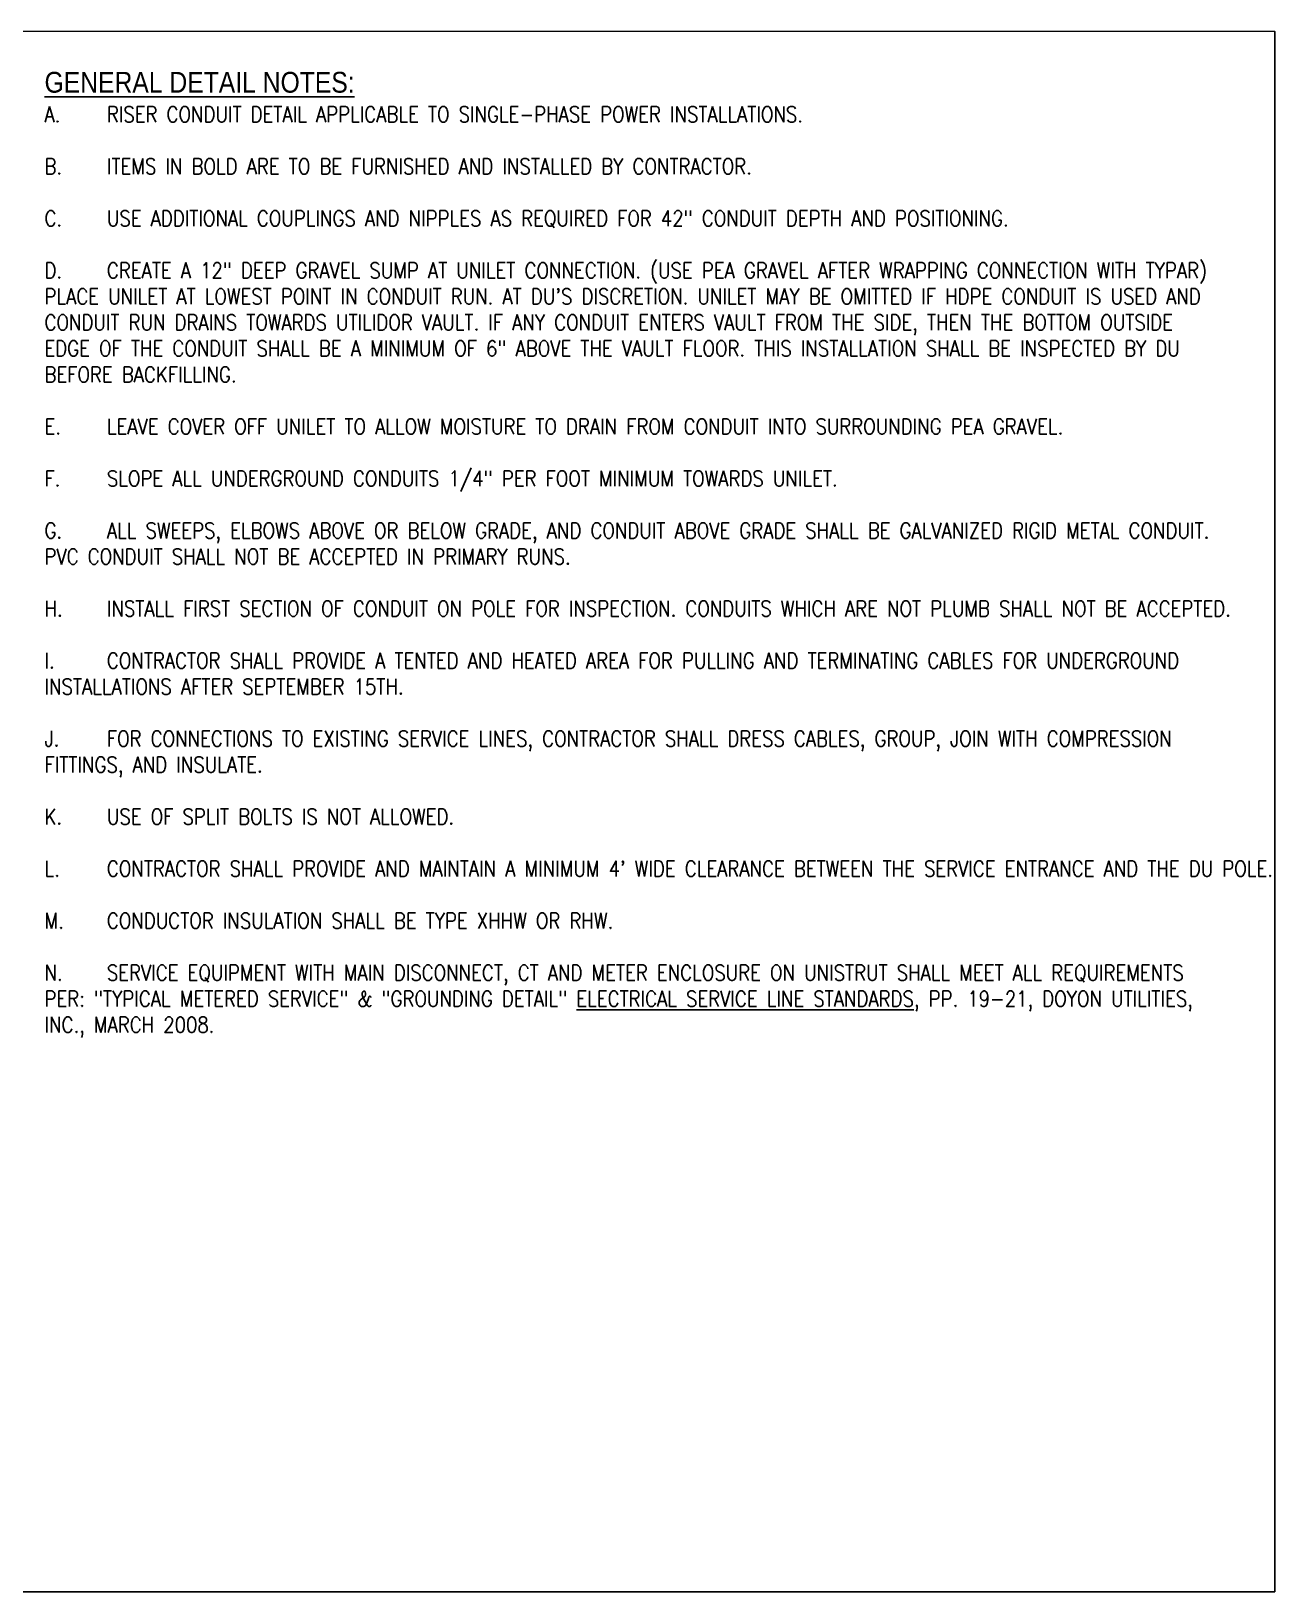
# Model space of a CAD drawing. Header units: inches. Extents: x 1413 to 2190, y 25751 to 26207.
# Drawn here: x 1831.6 to 2190.4, y 25755.7 to 26205.8 of the extents above; entities that cross this region are included whole.
import ezdxf

# ---------------------------------------------------------------- set-up
doc = ezdxf.new("R2010")
doc.units = ezdxf.units.IN
doc.header["$LTSCALE"] = 0.25
doc.header["$MEASUREMENT"] = 0
doc.layers.get('Defpoints').update_dxf_attribs({"color": 251})
doc.layers.add('E-POWR-IDEN', color=71, linetype='Continuous')
doc.styles.add('RomanS', font='romans.shx', dxfattribs={"width": 0.85})

msp = doc.modelspace()

# ---------------------------------------------------------------- linework, layer by layer
at = {"layer": 'Defpoints'}
msp.add_lwpolyline([(1412.87, 26205.76), (2190.38, 26205.68), (2190.4, 25755.72), (1412.7, 25755.71)], close=True, dxfattribs=at)

# ---------------------------------------------------------------- texts
at = {"layer": 'E-POWR-IDEN', "insert": (1835.48, 26194.03), "char_height": 4.49995, "attachment_point": 1, "style": 'RomanS'}
msp.add_mtext_dynamic_auto_height_columns('\\A1;{\\fArial|b0|i0|c0|p34;\\H1.3333x;\\LGENERAL DETAIL NOTES:\\P\\pi-13.5,l18,t18;}A.^IRISER CONDUIT DETAIL APPLICABLE TO SINGLE-PHASE POWER INSTALLATIONS.\\P\\PB.^IITEMS IN BOLD ARE TO BE FURNISHED AND INSTALLED BY CONTRACTOR.\\P\\PC.^IUSE ADDITIONAL COUPLINGS AND NIPPLES AS REQUIRED FOR 42" CONDUIT DEPTH AND POSITIONING.\\P\\PD.^ICREATE A 12" DEEP GRAVEL SUMP AT UNILET CONNECTION. (USE PEA GRAVEL AFTER WRAPPING CONNECTION WITH TYPAR) PLACE UNILET AT LOWEST POINT IN CONDUIT RUN. AT DU\'S DISCRETION. UNILET MAY BE OMITTED IF HDPE CONDUIT IS USED AND CONDUIT RUN DRAINS TOWARDS UTILIDOR VAULT. IF ANY CONDUIT ENTERS VAULT FROM THE SIDE, THEN THE BOTTOM OUTSIDE EDGE OF THE CONDUIT SHALL BE A MINIMUM OF 6" ABOVE THE VAULT FLOOR. THIS INSTALLATION SHALL BE INSPECTED BY DU BEFORE BACKFILLING.\\P\\PE.^ILEAVE COVER OFF UNILET TO ALLOW MOISTURE TO DRAIN FROM CONDUIT INTO SURROUNDING PEA GRAVEL.\\P\\PF.^ISLOPE ALL UNDERGROUND CONDUITS 1/4" PER FOOT MINIMUM TOWARDS UNILET.\\P\\PG.^IALL SWEEPS, ELBOWS ABOVE OR BELOW GRADE, AND CONDUIT ABOVE GRADE SHALL BE GALVANIZED RIGID METAL CONDUIT. PVC CONDUIT SHALL NOT BE ACCEPTED IN PRIMARY RUNS.\\P\\PH.^IINSTALL FIRST SECTION OF CONDUIT ON POLE FOR INSPECTION. CONDUITS WHICH ARE NOT PLUMB SHALL NOT BE ACCEPTED.\\P\\PI.^ICONTRACTOR SHALL PROVIDE A TENTED AND HEATED AREA FOR PULLING AND TERMINATING CABLES FOR UNDERGROUND INSTALLATIONS AFTER SEPTEMBER 15TH.\\P\\PJ.^IFOR CONNECTIONS TO EXISTING SERVICE LINES, CONTRACTOR SHALL DRESS CABLES, GROUP, JOIN WITH COMPRESSION FITTINGS, AND INSULATE.\\P\\PK.^IUSE OF SPLIT BOLTS IS NOT ALLOWED.\\P\\PL.^ICONTRACTOR SHALL PROVIDE AND MAINTAIN A MINIMUM 4\' WIDE CLEARANCE BETWEEN THE SERVICE ENTRANCE AND THE DU POLE.\\P\\PM.^ICONDUCTOR INSULATION SHALL BE TYPE XHHW OR RHW.\\P\\P{\\A0;N.^ISERVICE EQUIPMENT WITH MAIN DISCONNECT, CT AND METER ENCLOSURE ON UNISTRUT SHALL MEET ALL REQUIREMENTS PER: "TYPICAL METERED SERVICE" & "GROUNDING DETAIL" \\LELECTRICAL SERVICE LINE STANDARDS\\l, PP. 19-21, DOYON UTILITIES, INC., MARCH 2008.}', width=335.9966, gutter_width=30, height=0, count=1, dxfattribs=at)

doc.saveas('drawing.dxf')
